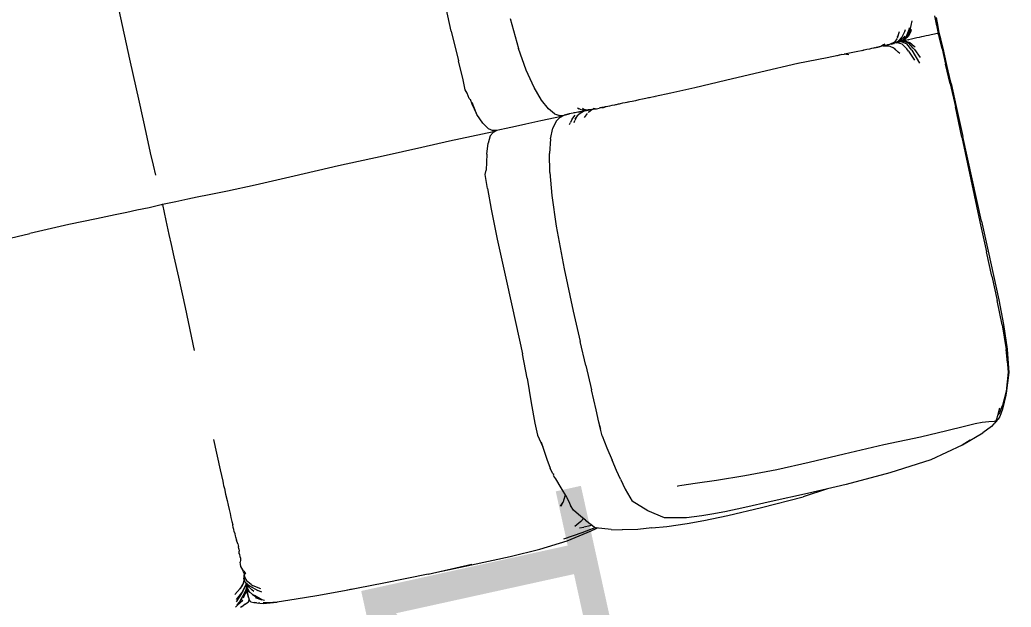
# Model space of a CAD drawing. Header units: millimetres. Extents: x 755110 to 820807, y -116979 to -66610.
# Drawn here: x 777270 to 778105, y -102372 to -101877 of the extents above; entities that cross this region are included whole.
import ezdxf

# ---------------------------------------------------------------- set-up
doc = ezdxf.new("R2010")
doc.units = ezdxf.units.MM
doc.header["$MEASUREMENT"] = 0
for name, color, linetype, lineweight in [('New_Annotation - Label_Pen_No__1', 7, 'Continuous', 13), ('New_Dimensioning - General_Pen_No__1', 7, 'Continuous', 13), ('New_Interior - Furniture _Pen_No__1', 7, 'Continuous', 13)]:
    doc.layers.add(name, color=color, linetype=linetype, lineweight=lineweight)
doc.layers.add('New_Dimensioning - General', color=7, linetype='Continuous')
doc.styles.add('GENERATED_STYLE_1', font='')
doc.styles.get('GENERATED_STYLE_1').set_extended_font_data('Arial')
doc.dimstyles.new('GENERATED_STYLE__1', dxfattribs={"dimtxt": 200, "dimasz": 95, "dimexe": 0.18, "dimexo": 0.0625, "dimgap": 0, "dimtad": 1, "dimdec": 0, "dimzin": 0, "dimdsep": 46, "dimtxsty": 'GENERATED_STYLE_1', "dimblk": 'ARROWHEAD_2', "dimblk1": 'ARROWHEAD_2', "dimblk2": 'ARROWHEAD_2', "dimcen": 0.09, "dimse1": 1, "dimse2": 1, "dimclrd": 7, "dimclre": 7, "dimclrt": 7, "dimadec": 0, "dimazin": 0, "dimtfac": 1, "dimtdec": 4, "dimtmove": 0, "dimatfit": 3, "dimfxl": 0, "dimtolj": 1, "dimtzin": 0, "dimarcsym": 0})
doc.dimstyles.new('GENERATED_STYLE__5', dxfattribs={"dimtxt": 0.18, "dimasz": 152, "dimexe": 0.18, "dimexo": 0.0625, "dimgap": 0, "dimtad": 0, "dimtih": 1, "dimtoh": 1, "dimdec": 4, "dimzin": 0, "dimdsep": 46, "dimcen": 0.09, "dimadec": 0, "dimazin": 0, "dimtfac": 1, "dimtdec": 4, "dimtmove": 0, "dimatfit": 3, "dimldrblk": 'ARROWHEAD_0', "dimfxl": 0, "dimtolj": 1, "dimtzin": 0, "dimarcsym": 0})

# ---------------------------------------------------------------- blocks, each defined once
blk = doc.blocks.new('*D178')
at = {"layer": 'New_Dimensioning - General_Pen_No__1', "color": 7, "linetype": 'Continuous', "lineweight": 13}
for p, q in [((779626.86, -97415.32), (778927.86, -94241.38)), ((779718.41, -97395.16), (779535.3, -97435.48)), ((779558.06, -97393.52), (779695.65, -97437.12)), ((780916.24, -103270.02), (779626.86, -97415.32)), ((781007.8, -103249.86), (780824.68, -103290.18)), ((780847.44, -103248.22), (780985.04, -103291.82)), ((781545.34, -106126.57), (780916.24, -103270.02))]:
    blk.add_line(p, q, dxfattribs=at)
at = {"layer": 'New_Dimensioning - General_Pen_No__1', "color": 7, "lineweight": 13, "insert": (780306.03, -100685.21), "char_height": 200, "attachment_point": 7, "rotation": 102.42002, "style": 'GENERATED_STYLE_1'}
blk.add_mtext('\\A1;{\\pql;\\fArial|b0|i0|c0|p34;5\xa0995}', dxfattribs=at)
blk = doc.blocks.new('ARROWHEAD_2')
at = {"color": 0, "linetype": 'Continuous', "lineweight": 0}
for p, q in [((-0.3781, -0.655), (0.3781, 0.655)), ((0, 0), (-1, 0))]:
    blk.add_line(p, q, dxfattribs=at)
blk = doc.blocks.new('*D181')
at = {"layer": 'New_Dimensioning - General_Pen_No__1', "color": 7, "linetype": 'Continuous', "lineweight": 13}
for p, q in [((779709.14, -94069.32), (779695.99, -94009.62)), ((779800.69, -94049.15), (779617.58, -94089.48)), ((779777.93, -94091.11), (779640.34, -94047.52)), ((783004.75, -109033.72), (779709.14, -94069.32)), ((783096.31, -109013.55), (782913.2, -109053.88)), ((782935.96, -109011.92), (783073.55, -109055.51)), ((783017.9, -109093.41), (783004.75, -109033.72))]:
    blk.add_line(p, q, dxfattribs=at)
at = {"layer": 'New_Dimensioning - General_Pen_No__1', "color": 7, "lineweight": 13, "insert": (781407.75, -101968.17), "char_height": 200, "attachment_point": 7, "rotation": 102.42002, "style": 'GENERATED_STYLE_1'}
blk.add_mtext('\\A1;{\\pql;\\fArial|b0|i0|c0|p34;15\xa0323}', dxfattribs=at)
blk = doc.blocks.new('ARROWHEAD_0')
at = {"color": 0, "linetype": 'Continuous', "lineweight": 0}
for p, q in [((0, -0.5), (0, 0.5)), ((0, 0), (-1, 0))]:
    blk.add_line(p, q, dxfattribs=at)

msp = doc.modelspace()

# ---------------------------------------------------------------- linework, layer by layer
at = {"layer": 'New_Interior - Furniture _Pen_No__1', "color": 7, "linetype": 'Continuous', "lineweight": 13}
for p, q in [((777633.4, -101886.5), (777625.73, -101850.94)), ((777362.35, -101910.2), (777353.38, -101868.7)), ((777683.06, -101875.89), (777690.11, -101901.11)), ((778042.82, -101881.86), (778041.06, -101873.43)), ((778043.92, -101882.64), (778042.46, -101874.8)), ((778016, -101885.19), (778015.45, -101886.87)), ((778017.32, -101890.68), (778019.47, -101885.13)), ((778019.47, -101885.13), (778019.9, -101883.7)), ((778019.84, -101883.93), (778019.98, -101883.59)), ((778020.31, -101885.57), (778022.03, -101877.84)), ((778021.2, -101885.14), (778020.84, -101886.44)), ((778043.03, -101882.77), (778042.55, -101880.54)), ((778044.22, -101888.28), (778043.03, -101882.77)), ((778044.88, -101887.86), (778043.92, -101882.64)), ((777633.4, -101886.5), (777639.46, -101911.61)), ((778009.01, -101892.85), (778007.21, -101895.65)), ((778009.01, -101892.85), (778009.25, -101892.42)), ((778010.98, -101886.9), (778009.25, -101892.42)), ((778009.61, -101891.28), (778010.04, -101890.27)), ((778013.31, -101891.64), (778010.27, -101894.78)), ((778011.61, -101895.17), (778015.12, -101893.39)), ((778012.49, -101893.82), (778015.91, -101890.53)), ((778016.19, -101893.14), (778013, -101894.78)), ((778015.45, -101886.87), (778013.31, -101891.64)), ((778014.15, -101893.72), (778017.32, -101890.68)), ((778015.12, -101893.39), (778018.19, -101890.56)), ((778019.02, -101890.62), (778016.19, -101893.14)), ((778020.01, -101886.43), (778018.19, -101890.56)), ((778021.35, -101893.18), (778018.8, -101893.74)), ((778020.84, -101886.44), (778019.02, -101890.62)), ((778020.01, -101886.43), (778020.31, -101885.57)), ((778023.73, -101892.62), (778021.35, -101893.18)), ((778025.91, -101892.11), (778023.73, -101892.62)), ((778028, -101891.66), (778025.91, -101892.11)), ((778030.02, -101891.24), (778028, -101891.66)), ((778031.7, -101890.88), (778030.02, -101891.24)), ((778032.76, -101890.65), (778031.7, -101890.88)), ((778033.88, -101890.42), (778032.76, -101890.65)), ((778035.75, -101890.02), (778033.88, -101890.42)), ((778038.02, -101889.54), (778035.75, -101890.02)), ((778040.92, -101888.95), (778038.02, -101889.54)), ((778043.11, -101888.51), (778040.92, -101888.95)), ((778043.11, -101888.51), (778043.88, -101888.36)), ((778043.88, -101888.36), (778043.98, -101888.34)), ((778044.13, -101888.3), (778043.98, -101888.33)), ((778044.13, -101888.3), (778044.12, -101888.3)), ((778044.22, -101888.28), (778044.13, -101888.3)), ((778045.41, -101893.48), (778044.22, -101888.29)), ((778046.2, -101893.02), (778044.88, -101887.86)), ((778045.65, -101894.54), (778045.41, -101893.48)), ((778047.25, -101901.34), (778045.41, -101893.53)), ((778048.15, -101900.76), (778046.2, -101893.02)), ((777696.6, -101919.31), (777690.11, -101901.11)), ((777986.04, -101901.56), (777983.67, -101902.05)), ((777986.03, -101901.56), (777986.04, -101901.56)), ((777987.74, -101901.2), (777986.04, -101901.56)), ((777989.3, -101900.86), (777987.74, -101901.2)), ((777990.3, -101900.64), (777989.3, -101900.86)), ((777990.3, -101900.64), (777990.34, -101900.63)), ((777990.34, -101900.63), (777991.76, -101900.33)), ((777991.23, -101900.44), (777990.34, -101900.63)), ((777992.94, -101900.06), (777991.75, -101900.32)), ((777991.76, -101900.33), (777992.94, -101900.06)), ((777992.94, -101900.06), (777993.12, -101900.02)), ((777993.84, -101899.85), (777993.12, -101900.02)), ((777994.31, -101899.76), (777993.84, -101899.85)), ((777994.77, -101899.65), (777994.31, -101899.76)), ((777995.47, -101899.48), (777994.77, -101899.65)), ((777997.86, -101897.94), (777995.47, -101899.48)), ((777996.65, -101899.19), (777995.47, -101899.48)), ((777997.84, -101898.91), (777996.65, -101899.19)), ((777997.7, -101898.94), (778001.02, -101898.89)), ((777998.6, -101898.72), (777997.84, -101898.91)), ((777997.86, -101897.94), (777998.89, -101897.02)), ((777999.02, -101898.63), (777998.6, -101898.72)), ((778002.12, -101898.88), (777998.64, -101898.71)), ((777999.18, -101898.59), (777999.02, -101898.63)), ((777999.69, -101898.46), (777999.18, -101898.59)), ((777999.56, -101898.49), (778000.72, -101898.82)), ((778001.22, -101898.09), (777999.69, -101898.46)), ((778001.02, -101898.89), (778002.12, -101898.88)), ((778003.01, -101897.66), (778001.22, -101898.09)), ((778006.04, -101900.53), (778002.12, -101898.88)), ((778007.21, -101895.65), (778003.01, -101897.66)), ((778003.82, -101897.44), (778003.01, -101897.66)), ((778003.94, -101897.41), (778004.11, -101897.36)), ((778004.35, -101897.3), (778004.11, -101897.36)), ((778005.03, -101896.69), (778004.35, -101897.3)), ((778004.35, -101897.3), (778004.74, -101897.21)), ((778004.74, -101897.21), (778005.31, -101897.05)), ((778005.28, -101897.06), (778004.74, -101897.2)), ((778005.84, -101896.9), (778005.31, -101897.05)), ((778005.31, -101897.05), (778005.37, -101897.03)), ((778009.23, -101896.3), (778005.77, -101896.92)), ((778006.21, -101896.81), (778005.84, -101896.9)), ((778006.85, -101901.15), (778006.04, -101900.53)), ((778006.54, -101896.72), (778006.21, -101896.81)), ((778006.21, -101896.81), (778006.82, -101896.74)), ((778006.47, -101896.73), (778006.75, -101896.74)), ((778009.83, -101895.16), (778006.54, -101896.72)), ((778006.84, -101896.61), (778006.54, -101896.72)), ((778006.69, -101896.66), (778006.94, -101896.71)), ((778007.4, -101896.31), (778006.84, -101896.61)), ((778007.13, -101896.51), (778006.84, -101896.61)), ((778008.16, -101902.1), (778006.85, -101901.15)), ((778006.85, -101901.15), (778010.09, -101904.03)), ((778007.35, -101896.33), (778007.13, -101896.51)), ((778007.45, -101896.38), (778007.13, -101896.51)), ((778007.83, -101896.28), (778007.45, -101896.38)), ((778008.28, -101896.16), (778007.83, -101896.28)), ((778008.28, -101896.16), (778011.96, -101894.13)), ((778008.74, -101896.03), (778008.28, -101896.16)), ((778008.65, -101896.06), (778012.37, -101895.28)), ((778011.94, -101894.13), (778008.74, -101896.03)), ((778009.04, -101895.93), (778008.74, -101896.03)), ((778008.91, -101895.97), (778010.22, -101895.72)), ((778009.78, -101895.42), (778009.04, -101895.93)), ((778009.04, -101895.93), (778009.13, -101895.93)), ((778009.65, -101895.73), (778009.11, -101895.89)), ((778009.78, -101896.35), (778009.23, -101896.3)), ((778009.26, -101895.84), (778009.44, -101895.87)), ((778010.48, -101895.5), (778009.65, -101895.73)), ((778013.61, -101897.34), (778009.78, -101896.35)), ((778010.27, -101894.78), (778009.83, -101895.16)), ((778010.48, -101895.5), (778014.15, -101893.72)), ((778011.16, -101895.31), (778010.48, -101895.5)), ((778011.66, -101894.92), (778011.16, -101895.31)), ((778011.58, -101895.19), (778011.16, -101895.31)), ((778011.28, -101895.27), (778014.98, -101894.96)), ((778011.57, -101895.19), (778011.83, -101895.22)), ((778012.37, -101894.58), (778011.58, -101895.19)), ((778012, -101895.05), (778011.6, -101895.17)), ((778011.96, -101894.13), (778012.49, -101893.82)), ((778012, -101895.05), (778012.79, -101894.57)), ((778012.51, -101894.92), (778012, -101895.05)), ((778012.85, -101895.23), (778012.37, -101895.28)), ((778012.86, -101894.82), (778012.51, -101894.92)), ((778012.6, -101894.89), (778016.38, -101894.9)), ((778012.68, -101894.87), (778014.04, -101894.89)), ((778012.85, -101895.23), (778017.43, -101897.07)), ((778013, -101894.78), (778012.86, -101894.82)), ((778013.1, -101894.77), (778013.01, -101894.79)), ((778014.01, -101894.6), (778013.1, -101894.77)), ((778013.11, -101894.78), (778013.61, -101894.69)), ((778013.61, -101894.69), (778015.73, -101894.31)), ((778013.61, -101897.34), (778017.5, -101901.31)), ((778016, -101894.26), (778014.01, -101894.6)), ((778014.98, -101894.96), (778019.13, -101896.52)), ((778015.73, -101894.31), (778016, -101894.27)), ((778018.8, -101893.74), (778016, -101894.26)), ((778016.38, -101894.9), (778020.17, -101895.99)), ((778021.67, -101902.61), (778017.43, -101897.07)), ((778019.02, -101903.26), (778017.5, -101901.31)), ((778018.72, -101893.76), (778018.8, -101893.74)), ((778022.9, -101900.66), (778019.13, -101896.52)), ((778020.17, -101895.99), (778023.64, -101899)), ((778022.9, -101900.66), (778023.89, -101901.85)), ((778024.51, -101900.03), (778023.64, -101899)), ((778023.89, -101901.85), (778028.9, -101908.59)), ((778047.25, -101901.34), (778050.23, -101914.27)), ((778051.04, -101913.75), (778048.15, -101900.76)), ((777370.52, -101946.35), (777362.35, -101910.2)), ((777950.23, -101908.88), (777925.66, -101913.86)), ((777959.74, -101906.98), (777950.23, -101908.88)), ((777959.19, -101907.09), (777959.39, -101907.05)), ((777960.58, -101906.81), (777959.74, -101906.98)), ((777962.64, -101906.22), (777960.63, -101906.79)), ((777962.64, -101906.22), (777964.7, -101905.97)), ((777967.73, -101905.35), (777964.66, -101905.98)), ((777968.72, -101906.42), (777964.7, -101905.97)), ((777972.01, -101904.48), (777967.73, -101905.35)), ((777976.08, -101903.64), (777972.01, -101904.48)), ((777979.17, -101903), (777976.08, -101903.64)), ((777980.51, -101902.72), (777979.17, -101903)), ((777980.51, -101902.72), (777981.08, -101902.6)), ((777981.54, -101902.5), (777981.08, -101902.6)), ((777983.67, -101902.05), (777981.54, -101902.5)), ((778011.61, -101905.39), (778010.09, -101904.03)), ((778019.02, -101903.26), (778024.12, -101910.79)), ((778019.91, -101904.45), (778019.43, -101903.87)), ((778021.67, -101902.61), (778028.11, -101913.52)), ((777643.44, -101927.64), (777639.46, -101911.61)), ((777925.66, -101913.86), (777894.43, -101920.98)), ((777925.6, -101913.88), (777925.66, -101913.86)), ((778054.1, -101930.99), (778050.23, -101914.27)), ((778054.81, -101930.71), (778050.95, -101913.92)), ((778054.33, -101928.63), (778051.04, -101913.75)), ((777703.2, -101933.84), (777696.6, -101919.31)), ((777894.43, -101920.98), (777864.72, -101928.12)), ((777645.24, -101935.94), (777643.44, -101927.64)), ((777709.56, -101944.74), (777703.2, -101933.84)), ((777838.66, -101934.38), (777818.4, -101938.89)), ((777864.72, -101928.12), (777838.66, -101934.38)), ((777864.69, -101928.14), (777864.73, -101928.13)), ((778054.1, -101930.99), (778058.44, -101950.23)), ((778054.81, -101930.71), (778059.16, -101949.95)), ((777646.71, -101938.77), (777645.24, -101935.94)), ((777648.48, -101943.29), (777646.71, -101938.77)), ((777649.76, -101944.68), (777648.48, -101943.29)), ((777797.46, -101943.25), (777794.67, -101943.84)), ((777799.57, -101942.82), (777797.46, -101943.25)), ((777800.58, -101942.62), (777799.57, -101942.82)), ((777805.27, -101941.65), (777800.58, -101942.62)), ((777805.03, -101941.7), (777805.27, -101941.65)), ((777818.4, -101938.89), (777805.27, -101941.65)), ((777376.16, -101972.03), (777370.52, -101946.35)), ((777650.95, -101948.05), (777649.55, -101944.1)), ((777654.58, -101955.79), (777650.95, -101948.05)), ((777654.93, -101956.71), (777651.11, -101946.72)), ((777715.36, -101952.1), (777709.56, -101944.74)), ((777720.4, -101956.28), (777715.36, -101952.1)), ((777739.93, -101951.17), (777741.23, -101952)), ((777743.05, -101952.76), (777741.23, -101952)), ((777743.94, -101951.55), (777745.31, -101952.17)), ((777754.43, -101951.98), (777752.91, -101951.57)), ((777755.28, -101951.95), (777754.16, -101952.17)), ((777754.43, -101951.98), (777755.87, -101951.93)), ((777755.87, -101951.93), (777758.05, -101951.44)), ((777758.92, -101951.27), (777758.05, -101951.44)), ((777759.53, -101951.15), (777758.92, -101951.27)), ((777760.43, -101950.96), (777759.53, -101951.15)), ((777762.19, -101950.61), (777760.43, -101950.96)), ((777760.43, -101950.97), (777761.65, -101950.73)), ((777761.65, -101950.73), (777762.19, -101950.61)), ((777762.6, -101950.53), (777762.19, -101950.61)), ((777762.6, -101950.53), (777763.1, -101950.42)), ((777764.07, -101950.23), (777763.28, -101950.39)), ((777765.32, -101949.96), (777764.07, -101950.23)), ((777766.68, -101949.68), (777765.32, -101949.96)), ((777768.92, -101949.21), (777766.68, -101949.68)), ((777771, -101948.76), (777768.92, -101949.21)), ((777771.94, -101948.58), (777771, -101948.76)), ((777772.46, -101948.46), (777771.94, -101948.58)), ((777773.32, -101948.3), (777772.46, -101948.46)), ((777774.21, -101948.11), (777773.32, -101948.3)), ((777774.87, -101947.96), (777774.21, -101948.11)), ((777775.88, -101947.74), (777774.87, -101947.96)), ((777777.87, -101947.33), (777775.88, -101947.74)), ((777779.98, -101946.9), (777777.87, -101947.33)), ((777781.32, -101946.61), (777779.98, -101946.9)), ((777782.17, -101946.44), (777781.32, -101946.61)), ((777782.8, -101946.31), (777782.17, -101946.44)), ((777783.82, -101946.1), (777782.8, -101946.31)), ((777785.87, -101945.66), (777783.82, -101946.1)), ((777788.6, -101945.09), (777785.87, -101945.66)), ((777791.63, -101944.47), (777788.6, -101945.09)), ((777794.67, -101943.84), (777791.63, -101944.47)), ((778063.95, -101975.79), (778058.44, -101950.23)), ((778059.16, -101949.95), (778064.82, -101975.33)), ((777659.88, -101963.97), (777654.93, -101956.71)), ((777726.4, -101958.51), (777708.82, -101962.19)), ((777720.4, -101956.28), (777724.54, -101957.72)), ((777724.98, -101959.32), (777721.83, -101962.32)), ((777727.94, -101957.78), (777724.54, -101957.72)), ((777725.46, -101958.95), (777724.98, -101959.32)), ((777725.46, -101958.95), (777728.73, -101957.4)), ((777728.48, -101957.45), (777728.4, -101957.55)), ((777732.82, -101956.33), (777728.48, -101957.45)), ((777728.73, -101957.4), (777733.08, -101956.28)), ((777737.8, -101955.31), (777732.82, -101956.33)), ((777735.68, -101959.74), (777733.81, -101963.62)), ((777735.22, -101960.61), (777735.68, -101959.74)), ((777737.7, -101957.39), (777735.68, -101959.74)), ((777737.66, -101955.31), (777736.87, -101955.24)), ((777740.14, -101954.89), (777737.66, -101955.31)), ((777739.5, -101957.75), (777737.66, -101961.84)), ((777737.76, -101960.28), (777738.45, -101959.34)), ((777740.14, -101954.89), (777737.8, -101955.31)), ((777738.45, -101959.34), (777738.88, -101958.71)), ((777739.5, -101957.75), (777738.88, -101958.71)), ((777742, -101955.78), (777739.5, -101957.75)), ((777740.93, -101954.73), (777740.14, -101954.89)), ((777741.16, -101954.69), (777740.93, -101954.73)), ((777741.47, -101954.64), (777741.16, -101954.69)), ((777742.51, -101954.45), (777741.47, -101954.64)), ((777742, -101955.78), (777742.75, -101955.27)), ((777743.66, -101954.22), (777742.51, -101954.45)), ((777742.75, -101955.27), (777745.77, -101953.8)), ((777744.36, -101953.22), (777743.05, -101952.76)), ((777743.14, -101955.08), (777745.01, -101953.94)), ((777744.32, -101954.09), (777743.66, -101954.22)), ((777744.96, -101953.96), (777744.32, -101954.09)), ((777746.01, -101953.76), (777744.36, -101953.22)), ((777745.53, -101953.85), (777744.96, -101953.96)), ((777745.31, -101952.17), (777747.87, -101952.68)), ((777746.23, -101958.23), (777745.38, -101959.4)), ((777746.01, -101953.76), (777745.83, -101953.78)), ((777747.08, -101953.56), (777746.01, -101953.76)), ((777748.02, -101955.82), (777746.23, -101958.23)), ((777747.76, -101953.42), (777747.08, -101953.56)), ((777748.64, -101953.25), (777747.76, -101953.42)), ((777747.87, -101952.68), (777748.88, -101952.87)), ((777750.28, -101952.92), (777748.64, -101953.25)), ((777749.7, -101952.88), (777748.88, -101952.87)), ((777748.95, -101955.16), (777749.46, -101954.64)), ((777749.46, -101954.64), (777751.97, -101952.59)), ((777752.45, -101952.5), (777749.7, -101952.88)), ((777751.82, -101952.61), (777750.28, -101952.92)), ((777751.42, -101952.65), (777751.82, -101952.61)), ((777752.45, -101952.5), (777751.82, -101952.61)), ((777752.74, -101952.45), (777752.45, -101952.5)), ((777753.28, -101952.34), (777752.74, -101952.45)), ((777754.16, -101952.17), (777753.28, -101952.34)), ((777659.88, -101963.97), (777664.52, -101968.48)), ((777664.52, -101968.48), (777668.31, -101970.12)), ((777679.79, -101968.5), (777674.28, -101969.72)), ((777687.48, -101966.81), (777679.79, -101968.5)), ((777696.26, -101964.88), (777687.48, -101966.81)), ((777708.82, -101962.19), (777696.26, -101964.88)), ((777717.13, -101977.26), (777719.11, -101968.2)), ((777721.83, -101962.32), (777719.11, -101968.2)), ((777733.19, -101965.12), (777733.81, -101963.62)), ((777737.05, -101963.55), (777737.66, -101961.84)), ((777379.9, -101989.08), (777376.16, -101972.03)), ((777650.47, -101975.27), (777631.94, -101979.36)), ((777669.06, -101971.27), (777650.47, -101975.27)), ((777666.1, -101974.84), (777664.54, -101980.96)), ((777668.69, -101971.81), (777666.1, -101974.84)), ((777671.94, -101970.25), (777668.31, -101970.12)), ((777671.94, -101970.25), (777668.69, -101971.81)), ((777670.45, -101970.97), (777669.06, -101971.27)), ((777674.28, -101969.72), (777671.94, -101970.25)), ((778063.95, -101975.79), (778071.4, -102011.51)), ((778072.61, -102010.99), (778064.82, -101975.33)), ((777608.7, -101984.65), (777575.9, -101991.93)), ((777631.94, -101979.36), (777608.7, -101984.65)), ((777663.29, -101990.3), (777664.54, -101980.96)), ((777717.13, -101977.26), (777716.2, -101989.79)), ((777382.2, -101999.38), (777379.9, -101989.08)), ((777575.9, -101991.93), (777538.31, -102000.09)), ((777663.29, -101990.3), (777662.95, -102003.72)), ((777716.53, -102005.75), (777716.2, -101989.79)), ((777384.16, -102007.9), (777382.2, -101999.38)), ((777538.31, -102000.09), (777500.84, -102008.77)), ((777500.84, -102008.77), (777468.12, -102016.34)), ((777662.03, -102007.31), (777662.95, -102003.72)), ((777664.08, -102019.16), (777662.03, -102007.31)), ((777716.53, -102005.75), (777718.21, -102025.06)), ((777468.12, -102016.34), (777444.85, -102021.3)), ((778071.4, -102011.51), (778079.15, -102047.18)), ((778080.38, -102046.65), (778072.61, -102010.99)), ((777419.27, -102026.57), (777411.17, -102028.2)), ((777429.21, -102024.54), (777419.27, -102026.57)), ((777444.85, -102021.3), (777429.21, -102024.54)), ((777664.08, -102019.16), (777667.16, -102036.58)), ((777718.21, -102025.06), (777721.91, -102051.05)), ((777378.54, -102035.37), (777368.21, -102037.61)), ((777389.89, -102032.79), (777378.54, -102035.37)), ((777389.66, -102032.66), (777389.55, -102032.61)), ((777389.89, -102032.79), (777389.66, -102032.66)), ((777389.66, -102033.14), (777389.74, -102033.02)), ((777389.74, -102033.02), (777389.89, -102032.79)), ((777401.03, -102030.32), (777389.89, -102032.79)), ((777389.98, -102032.59), (777389.89, -102032.79)), ((777389.89, -102032.79), (777392.74, -102046.14)), ((777389.89, -102032.79), (777390.06, -102032.95)), ((777390.03, -102032.5), (777389.98, -102032.59)), ((777390.06, -102032.95), (777390.14, -102033.02)), ((777411.17, -102028.2), (777401.03, -102030.32)), ((777349.88, -102041.48), (777334.15, -102044.76)), ((777359.94, -102039.36), (777349.88, -102041.48)), ((777368.21, -102037.61), (777359.94, -102039.36)), ((777667.16, -102036.58), (777672.09, -102061.92)), ((777310.81, -102049.61), (777278.05, -102057.05)), ((777334.15, -102044.76), (777310.81, -102049.61)), ((777392.74, -102046.14), (777395.3, -102057.9)), ((777721.91, -102051.05), (777728.61, -102086.96)), ((778079.15, -102047.18), (778084.8, -102072.72)), ((778080.38, -102046.65), (778086.04, -102072.19)), ((777242.31, -102065.54), (777278.05, -102057.05)), ((777395.3, -102057.9), (777397.21, -102066.51)), ((777397.21, -102066.51), (777399.55, -102076.89)), ((777672.09, -102061.92), (777679.94, -102097.45)), ((777399.55, -102076.89), (777403.38, -102093.94)), ((778089.28, -102093.22), (778084.8, -102072.72)), ((778086.04, -102072.19), (778090.55, -102092.67)), ((777403.38, -102093.94), (777408.95, -102119.63)), ((777728.61, -102086.96), (777736.15, -102122.66)), ((778089.28, -102093.22), (778093.7, -102113.74)), ((778090.55, -102092.67), (778094.99, -102113.18)), ((777679.94, -102097.45), (777687.97, -102133.05)), ((778097.86, -102134.3), (778093.7, -102113.74)), ((778094.99, -102113.18), (778098.93, -102133.8)), ((777408.95, -102119.63), (777416.54, -102155.91)), ((777736.15, -102122.66), (777742, -102148.16)), ((777687.97, -102133.05), (777693.34, -102158.64)), ((778097.86, -102134.3), (778101.4, -102154.98)), ((778098.93, -102133.8), (778102.05, -102154.62)), ((777746.87, -102168.57), (777742, -102148.16)), ((778100.67, -102145.46), (778102.19, -102154.69)), ((777697.26, -102179.26), (777693.34, -102158.64)), ((778101.34, -102155.02), (778103.04, -102174.23)), ((778102.32, -102166.18), (778101.4, -102154.98)), ((778101.7, -102154.81), (778102.82, -102171.82)), ((778102.19, -102154.69), (778103.44, -102174.42)), ((777746.87, -102168.57), (777751.75, -102188.98)), ((778103.04, -102174.23), (778101.32, -102190.45)), ((778103.44, -102174.42), (778101.34, -102191.83)), ((777697.26, -102179.26), (777700.84, -102199.96)), ((777755.68, -102206.03), (777751.75, -102188.98)), ((778101.34, -102191.83), (778098.15, -102204.73)), ((778101.32, -102190.45), (778098.16, -102202.19)), ((778100.89, -102193.64), (778098.19, -102205.24)), ((777700.84, -102199.96), (777703.95, -102217.19)), ((778098.01, -102202.62), (778095.53, -102208.54)), ((778098.16, -102202.19), (778098.01, -102202.62)), ((777757.69, -102216.36), (777755.68, -102206.03)), ((778093.42, -102213.52), (778094.37, -102210.81)), ((778094.37, -102210.81), (778095.87, -102204.3)), ((778094.53, -102210.15), (778094.97, -102209.35)), ((778094.55, -102210.07), (778094.54, -102210.09)), ((778095.53, -102208.54), (778094.97, -102209.35)), ((778098.19, -102205.24), (778096, -102211.51)), ((777703.95, -102217.19), (777706.21, -102227.43)), ((777759.61, -102222.61), (777757.69, -102216.36)), ((777760.65, -102227.91), (777758.48, -102218.92)), ((778075.13, -102217.78), (778066.23, -102219.92)), ((778080.95, -102216.72), (778075.13, -102217.78)), ((778086.74, -102216.13), (778080.95, -102216.72)), ((778091.18, -102215.78), (778086.74, -102216.13)), ((778090.94, -102217.81), (778089.03, -102220.01)), ((778090.41, -102218.52), (778090.03, -102218.86)), ((778091.07, -102217.69), (778090.41, -102218.52)), ((778091.99, -102216.67), (778090.94, -102217.81)), ((778091.08, -102217.66), (778091.07, -102217.69)), ((778092.66, -102215.6), (778091.18, -102215.78)), ((778091.76, -102217.15), (778091.41, -102217.3)), ((778092.15, -102216.73), (778091.76, -102217.15)), ((778092.36, -102216.12), (778091.99, -102216.67)), ((778092.57, -102216.19), (778092.15, -102216.73)), ((778092.17, -102215.65), (778092.18, -102215.67)), ((778092.36, -102216.12), (778092.18, -102215.67)), ((778093.03, -102215.71), (778092.57, -102216.19)), ((778092.66, -102215.6), (778092.95, -102215.01)), ((778092.95, -102215.01), (778093.42, -102213.52)), ((778093.4, -102215.26), (778093.03, -102215.71)), ((778093.52, -102213.99), (778093.36, -102213.7)), ((778093.51, -102214.86), (778093.4, -102215.26)), ((778093.42, -102213.57), (778093.52, -102213.99)), ((778093.52, -102213.99), (778093.43, -102214.28)), ((778093.43, -102214.28), (778093.6, -102214.56)), ((778093.6, -102214.56), (778093.51, -102214.86)), ((778093.52, -102213.99), (778093.6, -102214.56)), ((778093.86, -102214.45), (778093.6, -102214.56)), ((778094.57, -102213.71), (778093.86, -102214.45)), ((778096, -102211.51), (778094.57, -102213.71)), ((777706.21, -102227.43), (777710.52, -102237.08)), ((777760.65, -102227.91), (777764.44, -102237.87)), ((778051.36, -102223.73), (778029.09, -102229)), ((778066.23, -102219.92), (778051.36, -102223.73)), ((778064.35, -102235.45), (778081.7, -102225.23)), ((778089.03, -102220.01), (778081.7, -102225.23)), ((777433.03, -102230.91), (777438.57, -102256.51)), ((777709.24, -102233.28), (777714.04, -102247.48)), ((777998, -102235.56), (777964.61, -102243.22)), ((778029.09, -102229), (777998, -102235.56)), ((778064.19, -102235.73), (778037.84, -102248.06)), ((778071.05, -102231.5), (778064.19, -102235.73)), ((777764.44, -102237.87), (777768.98, -102248.3)), ((777964.61, -102243.22), (777935.14, -102250.39)), ((777714.04, -102247.48), (777716.76, -102255.06)), ((777772.72, -102257.01), (777768.98, -102248.3)), ((777935.14, -102250.39), (777907.81, -102256.65)), ((778037.84, -102248.06), (778003.11, -102259.12)), ((777438.57, -102256.51), (777440.7, -102266.21)), ((777718.68, -102259.43), (777716.76, -102255.06)), ((777719.69, -102260.12), (777718.68, -102259.43)), ((777719.51, -102260.57), (777719.42, -102261.18)), ((777719.42, -102261.18), (777720.37, -102262.97)), ((777719.56, -102260.02), (777719.51, -102260.57)), ((777776.11, -102264.35), (777772.72, -102257.01)), ((777907.81, -102256.65), (777880.81, -102261.68)), ((778003.11, -102259.12), (777966.36, -102268.97)), ((777440.7, -102266.21), (777441.08, -102267.96)), ((777441.08, -102267.96), (777441.48, -102269.71)), ((777441.48, -102269.71), (777442.08, -102272.44)), ((777720.37, -102262.97), (777721.15, -102264.06)), ((777721.15, -102264.06), (777725.86, -102271.73)), ((777776.11, -102264.35), (777780.01, -102272.82)), ((777827.87, -102269.72), (777824.1, -102270.45)), ((777839.08, -102268.12), (777827.87, -102269.72)), ((777856.96, -102265.46), (777839.08, -102268.12)), ((777880.81, -102261.68), (777856.96, -102265.46)), ((777966.36, -102268.97), (777933.74, -102276.53)), ((777442.08, -102272.44), (777443.14, -102277.14)), ((777443.14, -102277.14), (777444.31, -102282.29)), ((777725.86, -102271.73), (777730.5, -102279.49)), ((777729.33, -102277.98), (777728.15, -102282.54)), ((777780.01, -102272.82), (777785.79, -102282.89)), ((777824.13, -102270.45), (777824.08, -102270.63)), ((777933.74, -102276.53), (777903.26, -102283.21)), ((777950.63, -102272.62), (777930.2, -102279.31)), ((777444.31, -102282.29), (777445.25, -102286.43)), ((777445.25, -102286.43), (777446.07, -102289.97)), ((777725.63, -102287.16), (777727.8, -102283.79)), ((777727.2, -102284.73), (777725.92, -102287.62)), ((777728.15, -102282.54), (777727.8, -102283.79)), ((777730.5, -102279.49), (777732.16, -102282.6)), ((777732.16, -102282.6), (777734.03, -102286.68)), ((777799.19, -102291.05), (777785.79, -102282.89)), ((777903.26, -102283.21), (777880.86, -102288.42)), ((777894.99, -102288.26), (777930.2, -102279.31)), ((777446.07, -102289.97), (777446.87, -102293.42)), ((777446.87, -102293.42), (777447.65, -102296.78)), ((777736.43, -102290.49), (777734.03, -102286.68)), ((777742.75, -102295.85), (777736.43, -102290.49)), ((777813.31, -102296.99), (777799.19, -102291.05)), ((777853.16, -102293.93), (777844.73, -102295.34)), ((777864.09, -102291.93), (777853.16, -102293.93)), ((777880.86, -102288.42), (777864.09, -102291.93)), ((777866.69, -102295.21), (777894.99, -102288.26)), ((777447.65, -102296.78), (777448.44, -102300.13)), ((777448.44, -102300.13), (777449.12, -102303.07)), ((777449.63, -102305.22), (777449.12, -102303.07)), ((777742.63, -102300.13), (777737.5, -102304.45)), ((777744.87, -102297.6), (777742.63, -102300.13)), ((777746.61, -102299.03), (777742.75, -102295.85)), ((777746.61, -102299.03), (777755.1, -102305.38)), ((777752.04, -102303.09), (777750.6, -102303.74)), ((777831.65, -102297.13), (777813.31, -102296.99)), ((777815.17, -102304.5), (777832.35, -102301.91)), ((777844.73, -102295.34), (777831.65, -102297.13)), ((777832.35, -102301.91), (777846.38, -102299.41)), ((777846.38, -102299.41), (777866.69, -102295.21)), ((777450.04, -102306.97), (777449.63, -102305.22)), ((777450.45, -102308.72), (777450.04, -102306.97)), ((777450.78, -102310.12), (777450.45, -102308.72)), ((777450.78, -102310.12), (777450.94, -102310.84)), ((777450.94, -102310.84), (777451.22, -102312.02)), ((777728.23, -102314.8), (777743.87, -102309.46)), ((777731.15, -102316.37), (777751.34, -102307.94)), ((777741.46, -102305.59), (777745.2, -102305)), ((777743.87, -102309.46), (777754.64, -102305.26)), ((777750.6, -102303.74), (777745.2, -102305)), ((777751.34, -102307.94), (777756.65, -102305.54)), ((777751.34, -102307.94), (777754.98, -102306.27)), ((777753.18, -102303.95), (777752.69, -102304.28)), ((777754.64, -102305.26), (777754.82, -102305.18)), ((777756.55, -102305.53), (777754.98, -102306.27)), ((777768.27, -102306.77), (777755.1, -102305.38)), ((777768.27, -102306.77), (777777.39, -102307.22)), ((777790.66, -102306.86), (777777.39, -102307.22)), ((777802.64, -102305.58), (777790.66, -102306.86)), ((777802.64, -102305.58), (777815.17, -102304.5)), ((777451.22, -102312.02), (777451.6, -102313.64)), ((777451.37, -102312.97), (777452.37, -102315.84)), ((777453.43, -102318.95), (777452.37, -102315.84)), ((777453.43, -102318.95), (777454.07, -102321.27)), ((777708.01, -102323.6), (777731.15, -102316.37)), ((777454.41, -102323.22), (777454.07, -102321.27)), ((777454.41, -102323.22), (777454.56, -102325.27)), ((777454.69, -102327.35), (777454.56, -102325.27)), ((777454.67, -102327.06), (777454.85, -102327.85)), ((777454.85, -102327.85), (777455.24, -102329.58)), ((777683.16, -102329.74), (777708.01, -102323.6)), ((777455.24, -102329.58), (777455.56, -102331.04)), ((777455.58, -102332.77), (777455.42, -102334.35)), ((777455.56, -102336.15), (777455.42, -102334.35)), ((777455.56, -102331.04), (777455.58, -102332.77)), ((777456.02, -102337.98), (777455.56, -102336.15)), ((777614.05, -102344.6), (777650.62, -102336.2)), ((777650.54, -102336.67), (777683.16, -102329.74)), ((777456.79, -102339.6), (777456.02, -102337.98)), ((777457.66, -102340.99), (777456.79, -102339.6)), ((777458.41, -102342.1), (777457.66, -102340.99)), ((777458.52, -102343.44), (777457.77, -102341.16)), ((777458.41, -102342.1), (777459.53, -102343.65)), ((777458.52, -102343.44), (777458.71, -102345.19)), ((777460.16, -102344.49), (777459.53, -102343.65)), ((777614.05, -102344.6), (777576.67, -102352.24)), ((777621.3, -102342.94), (777650.54, -102336.67)), ((777458.24, -102351.78), (777455.5, -102356.76)), ((777458.59, -102351.07), (777456.85, -102354.97)), ((777460.59, -102352.6), (777457.41, -102358.83)), ((777460.27, -102353.21), (777457.56, -102358.82)), ((777458.63, -102348.54), (777458.24, -102351.78)), ((777458.24, -102351.78), (777458.59, -102351.07)), ((777458.75, -102347.19), (777458.59, -102351.07)), ((777458.63, -102348.54), (777458.73, -102346.69)), ((777459.71, -102351.3), (777458.69, -102348.7)), ((777459.2, -102346.59), (777458.7, -102345.07)), ((777458.73, -102346.69), (777458.71, -102345.19)), ((777458.91, -102345.69), (777458.72, -102345.21)), ((777458.73, -102346.69), (777458.75, -102347.19)), ((777459.43, -102347.03), (777459.2, -102346.59)), ((777461.41, -102350.43), (777459.43, -102347.03)), ((777459.71, -102351.3), (777463.22, -102354.37)), ((777460.39, -102352.98), (777460.63, -102356.63)), ((777460.56, -102352.04), (777460.59, -102352.6)), ((777460.57, -102352.64), (777461.62, -102354.4)), ((777461.41, -102350.43), (777461.75, -102350.98)), ((777464.7, -102353.19), (777461.75, -102350.98)), ((777464.7, -102353.19), (777466.45, -102354.29)), ((777576.67, -102352.24), (777543.49, -102358.54)), ((777455.5, -102356.76), (777451, -102361.78)), ((777457.56, -102358.82), (777451.89, -102365.83)), ((777456.59, -102360.99), (777452.06, -102367.99)), ((777455.76, -102356.42), (777455.37, -102357.28)), ((777455.5, -102356.76), (777456.85, -102354.97)), ((777456.59, -102360.99), (777457.56, -102359.49)), ((777460.63, -102356.63), (777457.73, -102362.97)), ((777458.45, -102363.6), (777460.14, -102360)), ((777460.25, -102359.51), (777460.14, -102360)), ((777460.35, -102359.93), (777460.18, -102360.62)), ((777460.25, -102359.51), (777460.51, -102356.89)), ((777460.35, -102359.93), (777460.7, -102356.79)), ((777460.6, -102354.99), (777460.5, -102354.59)), ((777460.52, -102354.9), (777460.53, -102354.97)), ((777460.53, -102354.97), (777460.75, -102356.18)), ((777460.77, -102356.17), (777460.53, -102354.97)), ((777460.8, -102355.56), (777460.6, -102354.99)), ((777460.75, -102356.18), (777461.04, -102357.76)), ((777461.05, -102357.76), (777460.77, -102356.17)), ((777460.92, -102355.91), (777460.8, -102355.56)), ((777460.97, -102356.15), (777462.63, -102358.97)), ((777461.04, -102357.76), (777461.4, -102359.69)), ((777461.44, -102359.68), (777461.05, -102357.76)), ((777461.1, -102356.7), (777462.73, -102359.4)), ((777461.4, -102359.69), (777461.84, -102361.95)), ((777461.88, -102361.94), (777461.44, -102359.68)), ((777462.26, -102355.17), (777461.62, -102354.4)), ((777461.62, -102354.4), (777465.13, -102357.67)), ((777462.91, -102355.89), (777462.26, -102355.17)), ((777462.94, -102359.36), (777462.63, -102358.97)), ((777462.63, -102358.97), (777465.99, -102361.89)), ((777463.17, -102359.95), (777462.73, -102359.4)), ((777463.31, -102356.37), (777462.91, -102355.89)), ((777463.22, -102354.37), (777470.27, -102358.41)), ((777466.89, -102359.28), (777465.13, -102357.67)), ((777472.87, -102356.83), (777466.45, -102354.29)), ((777473.55, -102359.79), (777470.27, -102358.41)), ((777543.51, -102358.6), (777520.1, -102362.88)), ((777549.83, -102357.34), (777543.51, -102358.6)), ((777454.72, -102367.81), (777452.64, -102370.35)), ((777457.55, -102366.66), (777453.26, -102370.81)), ((777457.73, -102362.97), (777454.72, -102367.81)), ((777456.8, -102364.99), (777454.72, -102367.81)), ((777456.57, -102372.04), (777459.68, -102369.69)), ((777458.45, -102363.6), (777457.85, -102364.84)), ((777458.12, -102370.87), (777459.99, -102369.91)), ((777462.13, -102368.41), (777459.99, -102369.91)), ((777461.84, -102361.95), (777462.36, -102364.26)), ((777462.39, -102364.25), (777461.88, -102361.94)), ((777462.13, -102368.41), (777462.97, -102366.19)), ((777462.36, -102364.26), (777462.4, -102364.29)), ((777462.39, -102364.25), (777463.07, -102366.37)), ((777462.97, -102366.19), (777462.96, -102366.01)), ((777464.38, -102367.93), (777463.07, -102366.37)), ((777464.38, -102367.93), (777466.98, -102368.44)), ((777467.07, -102362.75), (777465.99, -102361.89)), ((777465.99, -102361.89), (777467.44, -102362.7)), ((777467.07, -102362.75), (777466.06, -102362.21)), ((777466.98, -102368.44), (777469.12, -102368.57)), ((777467.07, -102362.75), (777473.77, -102366.15)), ((777467.09, -102368.09), (777469.41, -102368.63)), ((777473.77, -102366.15), (777467.44, -102362.7)), ((777468.1, -102364.3), (777473.77, -102366.15)), ((777469.41, -102368.63), (777470.9, -102368.94)), ((777471.93, -102369.16), (777470.9, -102368.94)), ((777471.93, -102369.16), (777474.73, -102369.33)), ((777476.03, -102366.81), (777473.77, -102366.15)), ((777474.73, -102369.33), (777486.46, -102368.26)), ((777476.69, -102369.23), (777474.73, -102369.33)), ((777474.74, -102368.4), (777483.05, -102368.4)), ((777479.61, -102368.88), (777476.69, -102369.23)), ((777486.46, -102368.26), (777483.05, -102368.4)), ((777502.62, -102365.66), (777486.46, -102368.26)), ((777520.1, -102362.88), (777502.62, -102365.66)), ((777453.26, -102370.81), (777451.43, -102372.31)), ((777456.57, -102372.04), (777455.79, -102372.57))]:
    msp.add_line(p, q, dxfattribs=at)

# ---------------------------------------------------------------- texts
at = {"layer": 'New_Annotation - Label_Pen_No__1', "color": 7, "linetype": 'Continuous', "lineweight": 13, "insert": (777810.49, -103036.21), "char_height": 200, "attachment_point": 4, "rotation": 102.42002, "style": 'GENERATED_STYLE_1'}
msp.add_mtext('\\A1;{\\pql;\\fArial|b0|i0|c0|p34;S\\fArial|b0|i0|c0|p34;S-01}', dxfattribs=at)

# ---------------------------------------------------------------- dimensions: what is measured, and where the dimension line sits
at = {"layer": 'New_Dimensioning - General', "color": 7, "linetype": 'Continuous', "lineweight": 13}
for base, p1, p2, picture, middle in [((779709.14, -94069.32), (781085.44, -109456.41), (777884.55, -94471.15), '*D181', (781219.8, -101579.74)), ((779626.86, -97415.32), (779778.21, -103520.65), (778022.01, -97768.76), '*D178', (780134.48, -100371.23))]:
    dim = msp.add_linear_dim(base=base, p1=p1, p2=p2, angle=102.42002, dimstyle='GENERATED_STYLE__1', dxfattribs=at)
    dim.commit()
    dim.dimension.update_dxf_attribs({"geometry": picture, "text_midpoint": middle, "dimtype": 160, "text_rotation": 102.42002})

# ---------------------------------------------------------------- leaders
at = {"layer": 'New_Annotation - Label_Pen_No__1', "color": 7, "linetype": 'Continuous', "lineweight": 13, "annotation_type": 0, "has_hookline": 1, "hookline_direction": 0, "text_width": 711.8, "horizontal_direction": (-0.215077, 0.976597, 0)}
msp.add_leader([(777883.77, -103323.48), (777810.49, -103036.21)], dimstyle='GENERATED_STYLE__5', dxfattribs=at)

doc.saveas('drawing.dxf')
